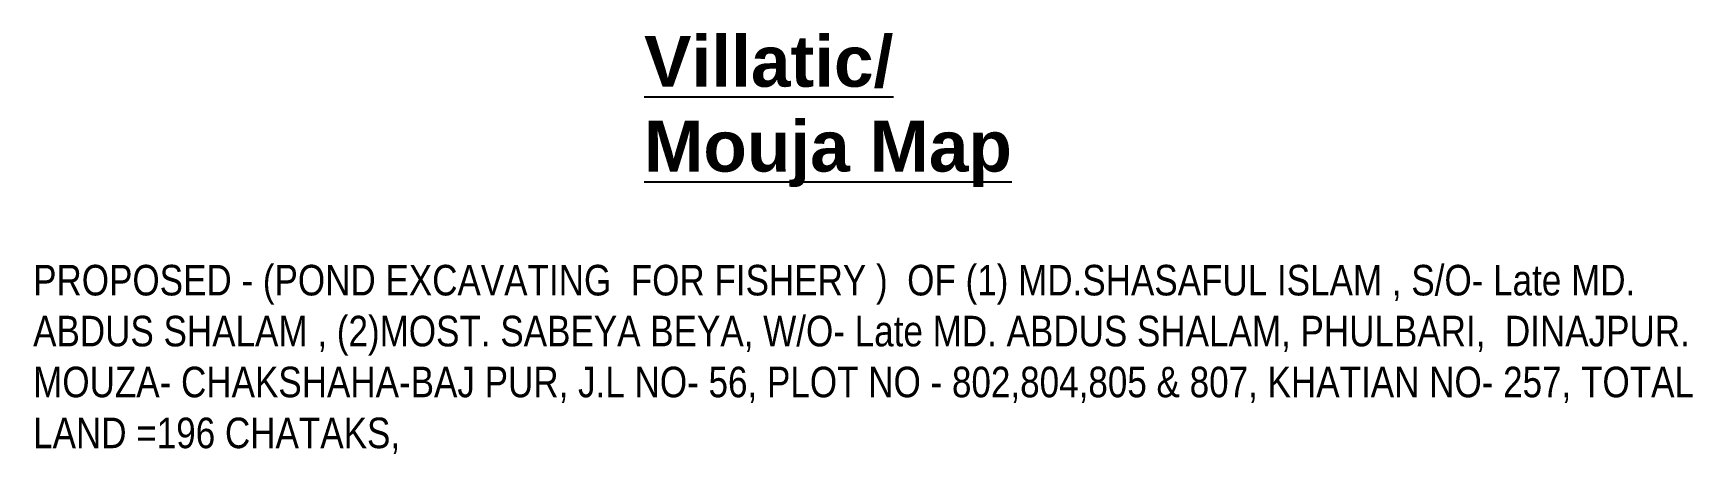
# Model space of a CAD drawing. Header units: inches. Extents: x -54558 to 35158, y -4190 to 41945.
# Drawn here: x 28647 to 35158, y 1641 to 3294 of the extents above; entities that cross this region are included whole.
import ezdxf

# ---------------------------------------------------------------- set-up
doc = ezdxf.new("R2010")
doc.units = ezdxf.units.IN
doc.header["$MEASUREMENT"] = 0
doc.layers.get('0').update_dxf_attribs({"true_color": 0xe4c8de})
doc.layers.add('WALL', color=250, linetype='Continuous', lineweight=30)
doc.styles.get("Standard").update_dxf_attribs({"font": 'ARIALN.TTF'})
doc.styles.add('STAYLE6', font='arial.ttf', dxfattribs={"height": 6})

msp = doc.modelspace()

# ---------------------------------------------------------------- texts
at = {"insert": (31043.746, 3282.962), "char_height": 200, "width": 1452.73271, "attachment_point": 1, "style": 'STAYLE6'}
msp.add_mtext('{\\fArial|b1|i0|c0|p34;\\L\\C1;Villatic/ Mouja Map}', dxfattribs=at)
at = {"layer": 'WALL', "insert": (28647.074, 2383.119), "char_height": 120, "width": 6742.01071, "attachment_point": 1}
msp.add_mtext('\\pt6120;PROPOSED - (POND EXCAVATING  FOR FISHERY )  OF (1) MD.SHASAFUL ISLAM , S/O- Late MD. ABDUS SHALAM , (2)MOST. SABEYA BEYA, W/O- Late MD. ABDUS SHALAM, PHULBARI,  DINAJPUR. MOUZA- CHAKSHAHA-BAJ PUR, J.L NO- 56, PLOT NO - 802,804,805 & 807, KHATIAN NO- 257, TOTAL LAND =196 CHATAKS,', dxfattribs=at)

doc.saveas('drawing.dxf')
